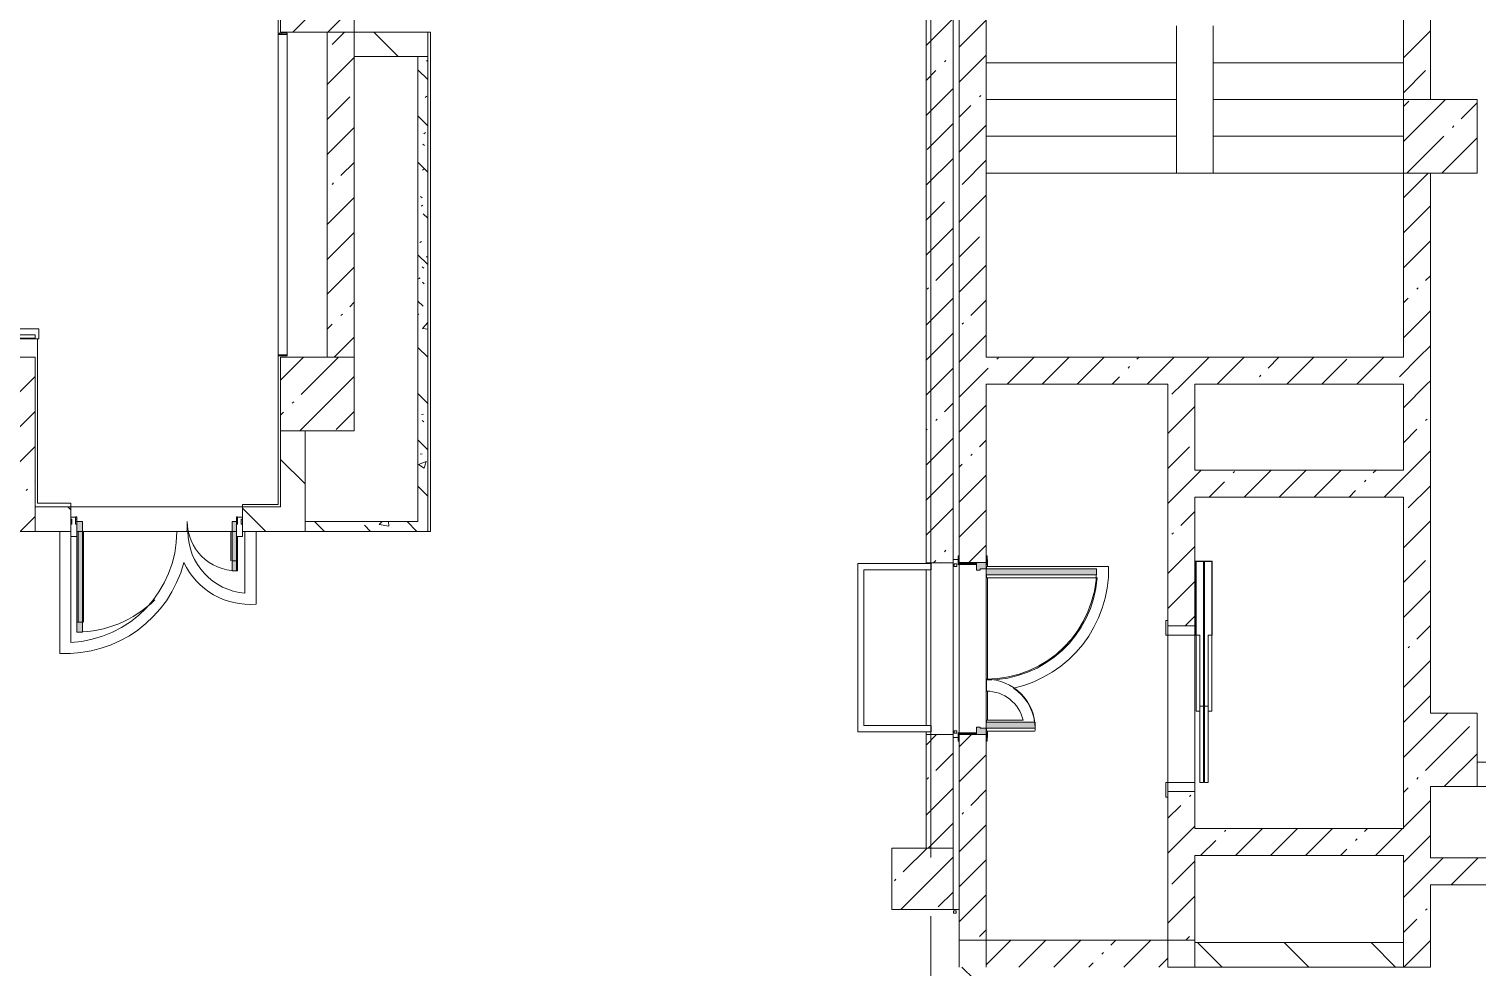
# Model space of a CAD drawing. Header units: millimetres. Extents: x 81633 to 280618, y -8553 to 29000.
# Drawn here: x 176462 to 188262, y 10230 to 17875 of the extents above; entities that cross this region are included whole.
import ezdxf

# ---------------------------------------------------------------- set-up
doc = ezdxf.new("R2010")
doc.units = ezdxf.units.MM
doc.linetypes.add('Осевая', pattern=[3175, 635, -476.25, 1587.5, -476.25])
for name, color, linetype, lineweight, true_color in [('A-DETL-GENF-4', 7, 'Continuous', 5, 0xe2e2e2), ('A-DETL-GENF-6', 7, 'Continuous', 5, 0xaaaaaa), ('A-DOOR-4', 7, 'Continuous', 5, 0xe2e2e2), ('A-DOOR-5', 7, 'Continuous', 5, 0xaaaaaa), ('A-DOOR-FRAM-2', 7, 'Continuous', 5, 0xe2e2e2), ('A-DOOR-FRAM-4', 7, 'Continuous', 5, 0xaaaaaa), ('A-FLOR-2', 7, 'Continuous', 5, 0xaaaaaa), ('A-WALL-PATT-1', 7, 'Continuous', 5, 0x787878), ('I-WALL-7', 7, 'Continuous', 5, 0x787878)]:
    doc.layers.add(name, color=color, linetype=linetype, lineweight=lineweight, true_color=true_color)
for name, color, linetype, lineweight in [('A-GLAZ-CWMG-2', 7, 'Continuous', 5), ('A-WALL', 7, 'Continuous', 9), ('A-WALL-2', 7, 'Continuous', 5), ('I-WALL-5', 7, 'Continuous', 5), ('S-COLS-2', 7, 'Continuous', 5), ('S-STRS-2', 7, 'Continuous', 5), ('Оси', 7, 'Continuous', 9), ('Оси-2', 7, 'Осевая', 9)]:
    doc.layers.add(name, color=color, linetype=linetype, lineweight=lineweight)
pattern_1 = [(135, (145501.93, 0), (-353.5534, -353.5534), [])]
pattern_2 = [(45, (145501.93, 0), (-285.123, 285.123), []), (45, (145787.05, 0), (-285.123, 285.123), [504.031, -100.806, 16.764, -84.042])]
pattern_3 = [(135, (145501.93, 0), (-377.171, -377.171), [533.4, -88.9, 17.78, -88.9]), (135, (145501.93, 376.94), (-377.171, -377.171), []), (50, (145501.93, 0), (637.6445, -55.7866), [66.675, -733.425]), (355, (145501.9, 0), (-123.349, 668.699), [53.34, -586.74]), (100.451, (145555.07, -4.65), (514.299, 612.908), [56.665, -623.315]), (46.184, (145501.9, 177.8), (948.776, -147.15), [100.012, -1100.137]), (96.636, (145581, 165.5), (830.91, 865.997), [84.998, -934.973]), (351.184, (145501.9, 177.8), (830.918, 865.988), [80.01, -880.11]), (21, (145590.83, 133.35), (530.6506, -357.928), [66.675, -733.425]), (326, (145590.8, 133.35), (216.308, 644.658), [53.34, -586.74]), (71.451, (145635.05, 103.5), (746.96, 286.724), [56.665, -623.315]), (37.5, (145501.93, 0), (10.8105, 295.9426), [16.764, -562.864, 16.764, -578.866, -588.962]), (37.5, (145501.93, 0), (10.8105, 295.9426), [-1175.258, 16.764, -572.198]), (7.5, (145501.93, 0), (233.8692, 350.6318), [16.764, -322.834, 16.764, -549.529, -224.472]), (7.5, (145501.93, 0), (233.8692, 350.6318), [-905.891, 16.764, -207.708]), (327.5, (145303.68, 0), (474.5678, -20.0513), [16.764, -205.486, 16.764, -676.656, -920.115]), (327.5, (145303.68, 0), (474.5678, -20.0513), [-915.67, 16.764, -903.351]), (317.5, (145214.8, 0), (518.452, 88.9934), [16.764, -272.161, 16.764, -443.738, -653.415]), (317.5, (145214.8, 0), (518.452, 88.9934), [-749.427, 16.764, -636.651])]

# ---------------------------------------------------------------- blocks, each defined once
blk = doc.blocks.new('BSC_Колонна _Прямоугольная - 600х600-V124-2_3_3_птичка')
at = {"layer": 'S-COLS-2'}
h = blk.add_hatch(dxfattribs=at)
h.set_pattern_fill('FP_104', color=256, style=0, pattern_type=2)
h.set_pattern_definition([(45, (-42460, -17000), (-285.123, 285.123), []), (45, (-42174.88, -17000), (-285.123, 285.123), [504.031, -100.806, 16.764, -84.042])])
h.paths.add_polyline_path([(-300, -300), (300, -300), (300, 300), (-300, 300)])
for p, q in [((300, 300), (-300, 300)), ((-300, 300), (-300, -300)), ((300, -300), (300, 300)), ((-300, -300), (300, -300))]:
    blk.add_line(p, q, dxfattribs=at)
blk = doc.blocks.new('BSC_Колонна _Прямоугольная - 600х600-V138-2_3_3_птичка')
at = {"layer": 'S-COLS-2'}
h = blk.add_hatch(dxfattribs=at)
h.set_pattern_fill('FP_113', color=256, style=0, pattern_type=2)
h.set_pattern_definition([(45, (-33310, -18150), (-285.123, 285.123), []), (45, (-33024.88, -18150), (-285.123, 285.123), [504.031, -100.806, 16.764, -84.042])])
h.paths.add_polyline_path([(-300, -300), (300, -300), (300, 300), (-300, 300)])
for p, q in [((300, 300), (-300, 300)), ((-300, 300), (-300, -300)), ((300, -300), (300, 300)), ((-300, -300), (300, -300))]:
    blk.add_line(p, q, dxfattribs=at)
blk = doc.blocks.new('BSC_Колонна _Прямоугольная - 600х600-V148-2_3_3_птичка')
at = {"layer": 'S-COLS-2'}
h = blk.add_hatch(dxfattribs=at)
h.set_pattern_fill('FP_117', color=256, style=0, pattern_type=2)
h.set_pattern_definition([(45, (-33310, -14900), (-285.123, 285.123), []), (45, (-33024.88, -14900), (-285.123, 285.123), [504.031, -100.806, 16.764, -84.042])])
h.paths.add_polyline_path([(-300, -300), (300, -300), (300, 300), (-300, 300), (-300, 211)])
for p, q in [((300, 300), (-300, 300)), ((-300, 300), (-300, -300)), ((300, -300), (300, 300)), ((-300, -300), (300, -300))]:
    blk.add_line(p, q, dxfattribs=at)
blk = doc.blocks.new('110_Дверь_СКБ_2Ст - Д-2 1450x2100h_Лестничная клетка EIS60-31576737-2_3_3_птичка')
at = {"layer": 'A-DOOR-4'}
for points in [[(-588, 920), (-588, 1010), (-638, 1010), (-638, 110), (-588, 110)], [(662, 510), (612, 510), (612, 110), (662, 110)], [(712, 30), (698, 30), (698, -110), (712, -110)]]:
    blk.add_hatch(color=256, dxfattribs=at).paths.add_polyline_path(points)
h = blk.add_hatch(color=256, dxfattribs=at)
h.paths.add_polyline_path([(712, 30), (712, 110), (662, 110), (662, 60), (652, 60), (652, 30), (685, 30)])
h.paths.add_polyline_path([(-628, 30), (-628, 60), (-638, 60), (-638, 110), (-688, 110), (-688, 30)])
at = {"layer": 'A-DOOR-FRAM-2'}
for points in [[(-673, 110), (-673, 118), (-743, 118), (-743, 110)], [(-673, 30), (-688, 30), (-688, -110), (-673, -110)], [(767, 110), (767, 118), (698, 118), (698, 110)], [(-673, -110), (-743, -110), (-743, -118), (-673, -118)], [(767, -118), (767, -110), (698, -110), (698, -118)]]:
    blk.add_hatch(color=256, dxfattribs=at).paths.add_polyline_path(points)
at = {"layer": 'A-DOOR-5'}
for p, q in [((-638, 1010), (-638, 110)), ((-588, 1010), (-638, 1010)), ((-588, 110), (-588, 1010)), ((662, 510), (612, 510)), ((612, 510), (612, 110)), ((662, 110), (662, 510)), ((-638, 110), (-588, 110)), ((612, 110), (662, 110))]:
    blk.add_line(p, q, dxfattribs=at)
for centre, radius, start, end in [((-638, 110), 900, 0, 90), ((662, 110), 400, 90, 180)]:
    blk.add_arc(centre, radius, start, end, dxfattribs=at)
at = {"layer": 'A-DOOR-FRAM-4'}
for p, q in [((-673, 118), (-743, 118)), ((-743, 118), (-743, 110)), ((-743, 110), (-673, 110)), ((-638, 110), (-688, 110)), ((-688, 110), (-688, 30)), ((-688, 30), (-628, 30)), ((-673, 30), (-688, 30)), ((-688, 30), (-688, -110)), ((-673, 110), (-673, 118)), ((-673, -110), (-673, 30)), ((-638, 60), (-638, 110)), ((-628, 60), (-638, 60)), ((-628, 30), (-628, 60)), ((662, 60), (652, 60)), ((652, 60), (652, 30)), ((652, 30), (712, 30)), ((662, 110), (662, 60)), ((712, 110), (662, 110)), ((767, 118), (698, 118)), ((698, 118), (698, 110)), ((698, 110), (767, 110)), ((712, 30), (698, 30)), ((698, 30), (698, -110)), ((712, 30), (712, 110)), ((712, -110), (712, 30)), ((767, 110), (767, 118)), ((-673, -110), (-743, -110)), ((-743, -110), (-743, -118)), ((-743, -118), (-673, -118)), ((-688, -110), (-673, -110)), ((-673, -118), (-673, -110)), ((698, -110), (712, -110)), ((767, -110), (698, -110)), ((698, -110), (698, -118)), ((698, -118), (767, -118)), ((767, -118), (767, -110))]:
    blk.add_line(p, q, dxfattribs=at)
blk = doc.blocks.new('BSC_Колонна _Прямоугольная - 500х500-V207-2_3_3_птичка')
at = {"layer": 'S-COLS-2'}
h = blk.add_hatch(dxfattribs=at)
h.set_pattern_fill('FP_167', color=256, style=0, pattern_type=2)
h.set_pattern_definition([(45, (-38240, -10950), (-285.123, 285.123), []), (45, (-37954.88, -10950), (-285.123, 285.123), [504.031, -100.806, 16.764, -84.042])])
h.paths.add_polyline_path([(-250, -250), (250, -250), (250, 250), (-250, 250)])
for p, q in [((250, 250), (-250, 250)), ((-250, 250), (-250, -250)), ((250, -250), (250, 250)), ((-250, -250), (250, -250))]:
    blk.add_line(p, q, dxfattribs=at)
blk = doc.blocks.new('DOR_Дверь лифта - 1350х2050h-V212-2_3_3_птичка')
at = {"layer": 'A-DOOR-5'}
for p, q in [((-600, 125), (-720, 125)), ((-720, 125), (-720, 110)), ((-600, 110), (-600, 125)), ((720, 125), (600, 125)), ((600, 125), (600, 110)), ((720, 110), (720, 125)), ((-720, 110), (-600, 110)), ((-675, 110), (-675, -110)), ((-600, 110), (-675, 110)), ((600, 110), (-600, 110)), ((-600, 110), (-600, -110)), ((600, -110), (600, 110)), ((675, 110), (600, 110)), ((600, 110), (720, 110)), ((675, -110), (675, 110)), ((-675, -110), (-600, -110)), ((-600, -110), (600, -110)), ((600, -110), (675, -110)), ((-600, -150), (-600, -180)), ((20, -150), (-600, -150)), ((-600, -180), (20, -180)), ((-600, -190), (-600, -220)), ((20, -190), (-600, -190)), ((-600, -220), (20, -220)), ((-20, -120), (-20, -150)), ((600, -120), (-20, -120)), ((-20, -150), (600, -150)), ((-20, -220), (-20, -250)), ((600, -220), (-20, -220)), ((20, -180), (20, -150)), ((20, -220), (20, -190)), ((600, -150), (600, -120)), ((600, -250), (600, -220)), ((-20, -250), (600, -250))]:
    blk.add_line(p, q, dxfattribs=at)
at = {"layer": 'A-DOOR-FRAM-4'}
for p, q in [((600, -117), (600, -120)), ((1203, -117), (600, -117)), ((1203, -183), (1203, -117)), ((1200, -180), (20, -180)), ((20, -180), (20, -183)), ((20, -183), (1203, -183)), ((1203, -187), (20, -187)), ((20, -187), (20, -190)), ((20, -190), (1200, -190)), ((600, -120), (1200, -120)), ((1200, -120), (1200, -180)), ((1200, -190), (1200, -250)), ((1203, -253), (1203, -187)), ((600, -250), (600, -253)), ((1200, -250), (600, -250)), ((600, -253), (1203, -253))]:
    blk.add_line(p, q, dxfattribs=at)
blk = doc.blocks.new('Прямоугольный импост - Импост структурный с накладкой - 160мм Темный-32479175-2_3_3_птичка')
at = {"layer": 'A-GLAZ-CWMG-2'}
for p, q in [((-50, 40), (-50, 140)), ((-50, 140), (0, 140)), ((0, 140), (0, 40)), ((-40, 40), (-50, 40)), ((-50, -17), (-50, 0)), ((-50, 0), (-40, 0)), ((-40, 0), (-40, 40)), ((-10, 40), (-10, 0)), ((0, 40), (-10, 40)), ((-10, 0), (0, 0)), ((0, 0), (0, -17)), ((0, -17), (-50, -17))]:
    blk.add_line(p, q, dxfattribs=at)
blk = doc.blocks.new('Дверь_Витражная_остекление_ - Д-39_л_ Актовый-32481803-2_3_3_птичка')
at = {"layer": 'A-DETL-GENF-4'}
for points in [[(605, 920), (605, 20), (650, 20), (650, 920)], [(-660, 420), (-660, 140), (-650, 140), (-650, 40), (-660, 40), (-660, 20), (-615, 20), (-615, 420), (-650, 420)]]:
    blk.add_hatch(color=256, dxfattribs=at).paths.add_polyline_path(points)
at = {"layer": 'A-DETL-GENF-6'}
for p, q in [((596, 840), (596, 100)), ((650, 920), (605, 920)), ((605, 920), (605, 20)), ((650, 920), (605, 920)), ((605, 920), (605, 20)), ((650, 840), (605, 840)), ((640, 840), (640, 100)), ((650, 920), (650, 140)), ((650, 140), (650, 920)), ((-660, 420), (-615, 420)), ((-660, 420), (-660, 140)), ((-615, 420), (-660, 420)), ((-660, 420), (-660, 140)), ((-615, 420), (-615, 20)), ((-615, 20), (-615, 420)), ((-660, 340), (-615, 340)), ((-650, 340), (-650, 140)), ((-606, 340), (-606, 100)), ((-650, 100), (-615, 100)), ((-615, 20), (-650, 20)), ((-650, 20), (-615, 20)), ((650, 100), (605, 100)), ((605, 20), (650, 20)), ((605, 20), (650, 20)), ((650, 40), (650, 20)), ((650, 20), (650, 40))]:
    blk.add_line(p, q, dxfattribs=at)
at = {"layer": 'A-DOOR-5'}
for p, q in [((650, 920), (650, 140)), ((-650, 420), (-650, 140)), ((-650, 20), (-660, 20)), ((-660, 20), (-660, -20)), ((-650, 40), (-650, 20)), ((-650, -20), (-650, 20)), ((650, 40), (650, 20)), ((660, 20), (650, 20)), ((650, 20), (650, -20)), ((660, -20), (660, 20)), ((-660, -20), (-650, -20)), ((650, -20), (660, -20))]:
    blk.add_line(p, q, dxfattribs=at)
for centre, radius, start, end in [((650, 20), 900, 90, 134.8292), ((-650, 20), 400, 360, 90), ((650, 20), 900, 174.8223, 180)]:
    blk.add_arc(centre, radius, start, end, dxfattribs=at)
blk = doc.blocks.new('Прямоугольный импост - Импост структурный с накладкой - 160мм Темный-32479277-2_3_3_птичка')
at = {"layer": 'A-GLAZ-CWMG-2'}
for p, q in [((0, 140), (-50, 140)), ((-50, 140), (-50, 40)), ((0, 40), (0, 140)), ((-50, 40), (-40, 40)), ((-40, 0), (-50, 0)), ((-50, 0), (-50, -17)), ((-40, 40), (-40, 0)), ((-10, 0), (-10, 40)), ((-10, 40), (0, 40)), ((0, 0), (-10, 0)), ((0, -17), (0, 0)), ((-50, -17), (0, -17))]:
    blk.add_line(p, q, dxfattribs=at)
blk = doc.blocks.new('Стены наклон_ амфитеатр - Стены наклон_ амфитеатр-32992696-2_3_3_птичка')
at = {"layer": 'A-WALL-PATT-1'}
h = blk.add_hatch(dxfattribs=at)
h.set_pattern_fill('FP_178', color=256, style=0, pattern_type=2)
h.set_pattern_definition([(0, (26444.5, 15393.4), (0, 246.1), []), (90, (26444.5, 15393.4), (-1300, 8e-14), [])])
h.paths.add_polyline_path([(30993, 15354), (31010, 15354), (31010, 15381), (21879, 15381), (21879, 15354), (27078, 15354)])
at = {"layer": 'A-WALL-2'}
for p, q in [((31041, 15431), (21879, 15431)), ((21879, 15431), (21879, 15381)), ((21879, 15381), (31010, 15381)), ((21879, 15354), (21879, 15381)), ((21879, 15350), (21879, 15354)), ((31010, 15354), (21879, 15354)), ((31010, 15350), (21879, 15350)), ((31010, 15381), (31010, 15350)), ((31010, 15350), (31041, 15350)), ((31041, 15350), (31041, 15431))]:
    blk.add_line(p, q, dxfattribs=at)

msp = doc.modelspace()

# ---------------------------------------------------------------- hatches: boundary and pattern name
at = {"layer": 'I-WALL-5'}
h = msp.add_hatch(dxfattribs=at)
h.set_pattern_fill('FP_88', color=256, style=0, pattern_type=2)
h.set_pattern_definition(pattern_2)
h.paths.add_polyline_path([(183771.9, 11200), (183991.9, 11200), (183991.9, 12125), (183771.9, 12125), (183771.9, 11560.8)])
h.paths.add_polyline_path([(183991.9, 13525), (183991.9, 21575), (183771.9, 21575), (183771.9, 13525)])
h.paths.add_polyline_path([(183771.9, 22975), (183991.9, 22975), (183991.9, 23400), (183771.9, 23400), (183771.9, 23004)])
h = msp.add_hatch(dxfattribs=at)
h.set_pattern_fill('FP_88', color=256, style=0, pattern_type=2)
h.set_pattern_definition(pattern_2)
h.paths.add_polyline_path([(184261.9, 10450), (184261.9, 12125), (184041.9, 12125), (184041.9, 10450)])
h.paths.add_polyline_path([(184261.9, 13525), (184261.9, 21575), (184041.9, 21575), (184041.9, 13525), (184211.9, 13525)])
h.paths.add_polyline_path([(184181.9, 22975), (184261.9, 22975), (184261.9, 23420.3), (184041.9, 23420.3), (184041.9, 22975)])
h = msp.add_hatch(dxfattribs=at)
h.set_pattern_fill('FP_88', color=256, style=0, pattern_type=2)
h.set_pattern_definition(pattern_2)
h.paths.add_polyline_path([(187661.9, 17300), (187881.9, 17300), (187881.9, 22700), (187661.9, 22700), (187661.9, 17477.2)])
h = msp.add_hatch(dxfattribs=at)
h.set_pattern_fill('FP_88', color=256, style=0, pattern_type=2)
h.set_pattern_definition(pattern_2)
h.paths.add_polyline_path([(179111.9, 15200), (179111.9, 17850), (178891.9, 17850), (178891.9, 15200), (179093.8, 15200)])
h = msp.add_hatch(dxfattribs=at)
h.set_pattern_fill('FP_91', color=256, style=0, pattern_type=2)
h.set_pattern_definition(pattern_1)
h.paths.add_polyline_path([(179631.9, 17650), (179711.9, 17650), (179711.9, 17850), (179111.9, 17850), (179111.9, 17650)])
h = msp.add_hatch(dxfattribs=at)
h.set_pattern_fill('FP_88', color=256, style=0, pattern_type=2)
h.set_pattern_definition(pattern_2)
h.paths.add_polyline_path([(187881.9, 15200), (187881.9, 16700), (187661.9, 16700), (187661.9, 15200)])
h = msp.add_hatch(dxfattribs=at)
h.set_pattern_fill('FP_88', color=256, style=0, pattern_type=2)
h.set_pattern_definition(pattern_2)
h.paths.add_polyline_path([(176511.9, 13780), (176511.9, 15200), (176291.9, 15200), (176291.9, 13780)])
h = msp.add_hatch(dxfattribs=at)
h.set_pattern_fill('FP_88', color=256, style=0, pattern_type=2)
h.set_pattern_definition(pattern_2)
h.paths.add_polyline_path([(185961.9, 14980), (187881.9, 14980), (187881.9, 15200), (184261.9, 15200), (184261.9, 14980), (185741.9, 14980)])
h = msp.add_hatch(dxfattribs=at)
h.set_pattern_fill('FP_88', color=256, style=0, pattern_type=2)
h.set_pattern_definition(pattern_2)
h.paths.add_polyline_path([(185961.9, 14280), (185961.9, 14980), (185741.9, 14980), (185741.9, 14280)])
h = msp.add_hatch(dxfattribs=at)
h.set_pattern_fill('FP_88', color=256, style=0, pattern_type=2)
h.set_pattern_definition(pattern_2)
h.paths.add_polyline_path([(187881.9, 10230), (187881.9, 11700), (187661.9, 11700), (187661.9, 10230)])
h.paths.add_polyline_path([(187881.9, 12300), (187881.9, 14980), (187661.9, 14980), (187661.9, 12300)])
h = msp.add_hatch(dxfattribs=at)
h.set_pattern_fill('FP_91', color=256, style=0, pattern_type=2)
h.set_pattern_definition(pattern_1)
h.paths.add_polyline_path([(178711.9, 13780), (178711.9, 14600), (178511.9, 14600), (178511.9, 13780)])
h = msp.add_hatch(dxfattribs=at)
h.set_pattern_fill('FP_88', color=256, style=0, pattern_type=2)
h.set_pattern_definition(pattern_2)
h.paths.add_polyline_path([(185741.9, 10450), (185961.9, 10450), (185961.9, 11660), (185741.9, 11660)])
h.paths.add_polyline_path([(185961.9, 13010), (185961.9, 14280), (185741.9, 14280), (185741.9, 13010)])
h = msp.add_hatch(dxfattribs=at)
h.set_pattern_fill('FP_88', color=256, style=0, pattern_type=2)
h.set_pattern_definition(pattern_2)
h.paths.add_polyline_path([(187661.9, 14060), (187661.9, 14280), (185961.9, 14280), (185961.9, 14060), (187153.5, 14060)])
h = msp.add_hatch(dxfattribs=at)
h.set_pattern_fill('FP_91', color=256, style=0, pattern_type=2)
h.set_pattern_definition(pattern_1)
h.paths.add_polyline_path([(176801.9, 13780), (176801.9, 13980), (176511.9, 13980), (176511.9, 13780), (176743.7, 13780)])
h.paths.add_polyline_path([(178201.9, 13780), (178511.9, 13780), (178511.9, 13980), (178201.9, 13980), (178201.9, 13927.4)])
h = msp.add_hatch(dxfattribs=at)
h.set_pattern_fill('FP_91', color=256, style=0, pattern_type=2)
h.set_pattern_definition(pattern_1)
h.paths.add_polyline_path([(196522.4, 11700), (197211.9, 11700), (197211.9, 11900), (194261.9, 11900), (194261.9, 11700), (195481.4, 11700)])
h.paths.add_polyline_path([(188261.9, 11700), (190737.6, 11700), (190737.6, 11900), (188261.9, 11900)])
h.paths.add_polyline_path([(193661.9, 11700), (193661.9, 11900), (192187.6, 11900), (192187.6, 11700), (193399.4, 11700)])
h = msp.add_hatch(dxfattribs=at)
h.set_pattern_fill('FP_88', color=256, style=0, pattern_type=2)
h.set_pattern_definition(pattern_2)
h.paths.add_polyline_path([(187661.9, 11140), (187661.9, 11360), (185961.9, 11360), (185961.9, 11140), (187153.5, 11140)])
h = msp.add_hatch(dxfattribs=at)
h.set_pattern_fill('FP_88', color=256, style=0, pattern_type=2)
h.set_pattern_definition(pattern_2)
h.paths.add_polyline_path([(187881.9, 10900), (190262.6, 10900), (190262.6, 11120), (187881.9, 11120)])
h = msp.add_hatch(dxfattribs=at)
h.set_pattern_fill('FP_88', color=256, style=0, pattern_type=2)
h.set_pattern_definition(pattern_2)
h.paths.add_polyline_path([(185741.9, 10230), (185741.9, 10450), (184261.9, 10450), (184261.9, 10230), (185071.6, 10230)])
h = msp.add_hatch(dxfattribs=at)
h.set_pattern_fill('FP_91', color=256, style=0, pattern_type=2)
h.set_pattern_definition(pattern_1)
h.paths.add_polyline_path([(187661.9, 10230), (187661.9, 10430), (185961.9, 10430), (185961.9, 10230), (187153.5, 10230)])
h = msp.add_hatch(dxfattribs=at)
h.set_pattern_fill('FP_91', color=256, style=0, pattern_type=2)
h.set_pattern_definition(pattern_1)
h.paths.add_polyline_path([(184041.9, 7900), (184241.9, 7900), (184241.9, 8000), (184041.9, 8000)])
h.paths.add_polyline_path([(184241.9, 10130), (184241.9, 10230), (184041.9, 10230), (184041.9, 10130)])
at = {"layer": 'I-WALL-7'}
h = msp.add_hatch(dxfattribs=at)
h.set_pattern_fill('FP_95', color=256, style=0, pattern_type=2)
h.set_pattern_definition(pattern_3)
h.paths.add_polyline_path([(179711.9, 13780), (179711.9, 17650), (179631.9, 17650), (179631.9, 13780)])
h = msp.add_hatch(dxfattribs=at)
h.set_pattern_fill('FP_95', color=256, style=0, pattern_type=2)
h.set_pattern_definition(pattern_3)
h.paths.add_polyline_path([(178711.9, 13780), (179631.9, 13780), (179631.9, 13860), (178711.9, 13860)])
at = {"layer": 'S-COLS-2'}
h = msp.add_hatch(dxfattribs=at)
h.set_pattern_fill('FP_88', color=256, style=0, pattern_type=2)
h.set_pattern_definition(pattern_2)
h.paths.add_polyline_path([(187661.9, 11700), (188261.9, 11700), (188261.9, 12300), (187661.9, 12300)])

# ---------------------------------------------------------------- linework, layer by layer
at = {"layer": 'A-FLOR-2'}
for p, q in [((178491.9, 17840), (178491.9, 18470)), ((179711.9, 17850), (179732.9, 17850)), ((179732.9, 17850), (179732.9, 13780)), ((176531.9, 15350), (176531.9, 14011)), ((178491.9, 14000), (178491.9, 15210)), ((176531.9, 14011), (176801.9, 14011)), ((176801.9, 14011), (176801.9, 13980)), ((178201.9, 13980), (178201.9, 14000)), ((178201.9, 14000), (178491.9, 14000)), ((176712.2, 13780), (176712.2, 12786.3)), ((176802.2, 12875.9), (176802.2, 13740)), ((178151.9, 13780), (177667.2, 13780)), ((178222.2, 13780), (178222.2, 13276.6)), ((178312.2, 13187.1), (178312.2, 13780)), ((179732.9, 13780), (179711.9, 13780)), ((183815.1, 13518), (183215.1, 13518)), ((183215.1, 13518), (183215.1, 12148.2)), ((183265.1, 12198.2), (183265.1, 13468)), ((183265.1, 13468), (183815.1, 13468)), ((183815.1, 13468), (183815.1, 13518)), ((184030.6, 13550), (183991.9, 13550)), ((185260.1, 13493.1), (184265.3, 13493.1)), ((184265.3, 13493.1), (184265.3, 13475)), ((184271.9, 13492.5), (184271.9, 13550)), ((184265.3, 13425), (184265.3, 13403.1)), ((184265.3, 13403.1), (185167.6, 13403.1)), ((184271.9, 12568.5), (184271.9, 13403.1)), ((184265.3, 12568.1), (184265.3, 12478.1)), ((184271.9, 12242), (184271.9, 12477.5)), ((183815.1, 12198.2), (183265.1, 12198.2)), ((183815.1, 12148.2), (183815.1, 12198.2)), ((184562.5, 12242), (184265.3, 12242)), ((184265.3, 12242), (184265.3, 12225)), ((184265.3, 12175), (184265.3, 12152)), ((183215.1, 12148.2), (183815.1, 12148.2)), ((183991.9, 12100), (184030.6, 12100)), ((184265.3, 12152), (184659.8, 12152)), ((184271.9, 12100), (184271.9, 12152)), ((184041.9, 10700), (183991.9, 10700)), ((184041.9, 10230), (184041.9, 10450))]:
    msp.add_line(p, q, dxfattribs=at)
for centre, radius, start, end in [((176762.2, 13780), 905, 272.53324, 0), ((178262.2, 13780), 505, 180, 265.45696), ((176762.2, 13780), 995, 267.1196, 345.20242), ((178262.2, 13780), 595, 205.28402, 274.82046), ((184265.3, 13473.1), 995, 282.67054, 1.1511), ((184265.3, 13473.1), 905, 270, 355.56313), ((184265.3, 12173.1), 305, 13.0427, 90), ((184265.3, 12173.1), 395, 7.55422, 56.45952), ((184265.3, 12173.1), 395, 356.92799, 0.27403)]:
    msp.add_arc(centre, radius, start, end, dxfattribs=at)
at = {"layer": 'A-WALL'}
for p, q in [((178504.4, 17840), (178504.4, 17830)), ((178516.9, 17840), (178516.9, 17830)), ((179111.9, 17650), (179111.9, 17850)), ((179711.9, 17650), (179631.9, 17650)), ((178504.4, 15220), (178504.4, 15210)), ((178516.9, 15220), (178516.9, 15210)), ((176511.9, 13780), (176511.9, 13980)), ((187661.9, 10230), (187661.9, 10430))]:
    msp.add_line(p, q, dxfattribs=at)
at = {"layer": 'A-WALL-2'}
for p, q in [((184021.9, 13515), (184001.9, 13515)), ((184001.9, 13515), (184001.9, 13495)), ((184001.9, 13495), (184021.9, 13495)), ((184021.9, 13495), (184021.9, 13515)), ((184001.9, 12155), (184001.9, 12135)), ((184021.9, 12155), (184001.9, 12155)), ((184021.9, 12135), (184021.9, 12155)), ((184001.9, 12135), (184021.9, 12135)), ((183996.4, 10689), (183996.4, 10669)), ((184016.4, 10689), (183996.4, 10689)), ((183996.4, 10669), (184016.4, 10669)), ((184016.4, 10669), (184016.4, 10689))]:
    msp.add_line(p, q, dxfattribs=at)
at = {"layer": 'I-WALL-5'}
for p, q in [((187661.9, 22700), (187661.9, 17300)), ((187881.9, 17300), (187881.9, 22700)), ((183771.9, 21584.5), (183771.9, 13518)), ((183991.9, 11200), (183991.9, 21584.5)), ((184041.9, 21520), (184041.9, 13580)), ((184261.9, 15200), (184261.9, 21520)), ((178566.9, 17840), (178491.9, 17840)), ((178491.9, 15210), (178491.9, 17840)), ((178491.9, 17830), (178566.9, 17830)), ((178566.9, 17840), (178566.9, 15210)), ((178891.9, 17850), (178891.9, 15200)), ((179711.9, 17850), (179111.9, 17850)), ((179711.9, 13780), (179711.9, 17850)), ((179111.9, 15200), (179111.9, 17650)), ((179111.9, 17650), (179631.9, 17650)), ((179631.9, 17650), (179631.9, 13860)), ((187661.9, 16700), (187661.9, 15200)), ((187881.9, 12300), (187881.9, 16700)), ((176511.9, 15200), (176111.9, 15200)), ((176511.9, 13980), (176511.9, 15200)), ((178491.9, 15220), (178566.9, 15220)), ((178491.9, 15210), (178566.9, 15210)), ((187661.9, 15200), (184261.9, 15200)), ((184261.9, 13580), (184261.9, 14980)), ((184261.9, 14980), (185741.9, 14980)), ((185741.9, 14980), (185741.9, 13010)), ((185961.9, 14980), (187661.9, 14980)), ((185961.9, 14280), (185961.9, 14980)), ((187661.9, 14980), (187661.9, 14280)), ((178511.9, 14600), (178511.9, 13980)), ((178711.9, 14600), (178711.9, 13780)), ((187661.9, 14280), (185961.9, 14280)), ((185961.9, 13010), (185961.9, 14060)), ((185961.9, 14060), (187661.9, 14060)), ((187661.9, 14060), (187661.9, 12300)), ((176511.9, 13980), (178511.9, 13980)), ((176801.9, 13780), (176801.9, 13980)), ((178201.9, 13980), (178201.9, 13780)), ((179631.9, 13860), (178711.9, 13860)), ((165711.9, 13780), (176801.9, 13780)), ((177667.2, 13780), (176851.9, 13780)), ((178201.9, 13780), (179711.9, 13780)), ((183771.9, 13525), (183991.9, 13525)), ((183771.9, 12198.2), (183771.9, 13468)), ((184041.9, 12140), (184041.9, 13510)), ((184261.9, 13425), (184261.9, 12225)), ((185741.9, 13010), (185961.9, 13010)), ((183771.9, 12148.2), (183771.9, 11200)), ((183991.9, 12125), (183771.9, 12125)), ((184041.9, 12070), (184041.9, 10450)), ((184261.9, 12070), (184261.9, 10230)), ((190707.6, 11900), (188261.9, 11900)), ((188261.9, 11900), (188261.9, 11700)), ((187661.9, 11700), (187661.9, 11360)), ((187881.9, 11120), (187881.9, 11700)), ((188261.9, 11700), (190062.6, 11700)), ((185741.9, 11660), (185741.9, 10230)), ((185961.9, 11660), (185741.9, 11660)), ((185961.9, 11360), (185961.9, 11660)), ((187661.9, 11360), (185961.9, 11360)), ((185961.9, 10230), (185961.9, 11140)), ((185961.9, 11140), (187661.9, 11140)), ((187661.9, 11140), (187661.9, 10430)), ((190062.6, 11120), (187881.9, 11120)), ((187881.9, 10900), (190262.6, 10900)), ((187881.9, 10230), (187881.9, 10900)), ((184041.9, 10450), (184261.9, 10450)), ((185961.9, 10450), (184261.9, 10450)), ((187661.9, 10430), (185961.9, 10430)), ((185741.9, 10230), (187881.9, 10230))]:
    msp.add_line(p, q, dxfattribs=at)
at = {"layer": 'S-COLS-2'}
for p, q in [((187661.9, 12300), (187661.9, 11700)), ((188261.9, 12300), (187881.9, 12300)), ((188261.9, 11700), (188261.9, 12300)), ((187881.9, 11700), (188261.9, 11700))]:
    msp.add_line(p, q, dxfattribs=at)
at = {"layer": 'S-STRS-2'}
for p, q in [((185811.9, 17900), (185811.9, 17600)), ((186111.9, 17600), (186111.9, 17900)), ((185811.9, 17600), (184261.9, 17600)), ((185811.9, 17600), (184261.9, 17600)), ((185811.9, 17600), (185811.9, 17300)), ((186111.9, 17300), (186111.9, 17600)), ((186111.9, 17600), (187661.9, 17600)), ((186111.9, 17600), (187661.9, 17600)), ((185811.9, 17300), (184261.9, 17300)), ((185811.9, 17300), (184261.9, 17300)), ((185811.9, 17300), (185811.9, 17000)), ((186111.9, 17000), (186111.9, 17300)), ((186111.9, 17300), (187661.9, 17300)), ((186111.9, 17300), (187661.9, 17300)), ((185811.9, 17000), (184261.9, 17000)), ((185811.9, 17000), (184261.9, 17000)), ((185811.9, 17000), (185811.9, 16700)), ((186111.9, 16700), (186111.9, 17000)), ((186111.9, 17000), (187661.9, 17000)), ((186111.9, 17000), (187661.9, 17000)), ((185811.9, 16700), (184261.9, 16700)), ((185811.9, 16700), (184261.9, 16700)), ((186111.9, 16700), (185811.9, 16700)), ((186111.9, 16700), (187661.9, 16700)), ((186111.9, 16700), (187661.9, 16700))]:
    msp.add_line(p, q, dxfattribs=at)
at = {"layer": 'Оси'}
msp.add_line((183811.9, 11277.7), (183811.9, 23777.7), dxfattribs=at)
at = {"layer": 'Оси-2'}
msp.add_line((183811.9, 7947.2), (183811.9, 11277.7), dxfattribs=at)

# ---------------------------------------------------------------- block references
at = {"layer": 'A-DOOR-5'}
for name, p, rotation in [('Дверь_Витражная_остекление_ - Д-39_л_ Актовый-32481803-2_3_3_птичка', (177501.9, 13880), 180), ('110_Дверь_СКБ_2Ст - Д-2 1450x2100h_Лестничная клетка EIS60-31576737-2_3_3_птичка', (184151.9, 12837.5), 269.9999999999999), ('DOR_Дверь лифта - 1350х2050h-V212-2_3_3_птичка', (185851.9, 12335), 90)]:
    msp.add_blockref(name, p, dxfattribs=dict(at, rotation=rotation))
at = {"layer": 'A-GLAZ-CWMG-2', "rotation": 180}
msp.add_blockref('Прямоугольный импост - Импост структурный с накладкой - 160мм Темный-32479277-2_3_3_птичка', (176801.9, 13880), dxfattribs=at)
at = {"layer": 'A-GLAZ-CWMG-2', "extrusion": (0, 0, -1), "rotation": 180}
msp.add_blockref('Прямоугольный импост - Импост структурный с накладкой - 160мм Темный-32479175-2_3_3_птичка', (-178201.9, 13880), dxfattribs=at)
at = {"layer": 'A-WALL-2'}
msp.add_blockref('Стены наклон_ амфитеатр - Стены наклон_ амфитеатр-32992696-2_3_3_птичка', (145501.9, 0), dxfattribs=at)
at = {"layer": 'S-COLS-2'}
for name, p in [('BSC_Колонна _Прямоугольная - 600х600-V138-2_3_3_птичка', (178811.9, 18150)), ('BSC_Колонна _Прямоугольная - 600х600-V124-2_3_3_птичка', (187961.9, 17000)), ('BSC_Колонна _Прямоугольная - 600х600-V148-2_3_3_птичка', (178811.9, 14900)), ('BSC_Колонна _Прямоугольная - 500х500-V207-2_3_3_птичка', (183741.9, 10950))]:
    msp.add_blockref(name, p, dxfattribs=at)

doc.saveas('drawing.dxf')
